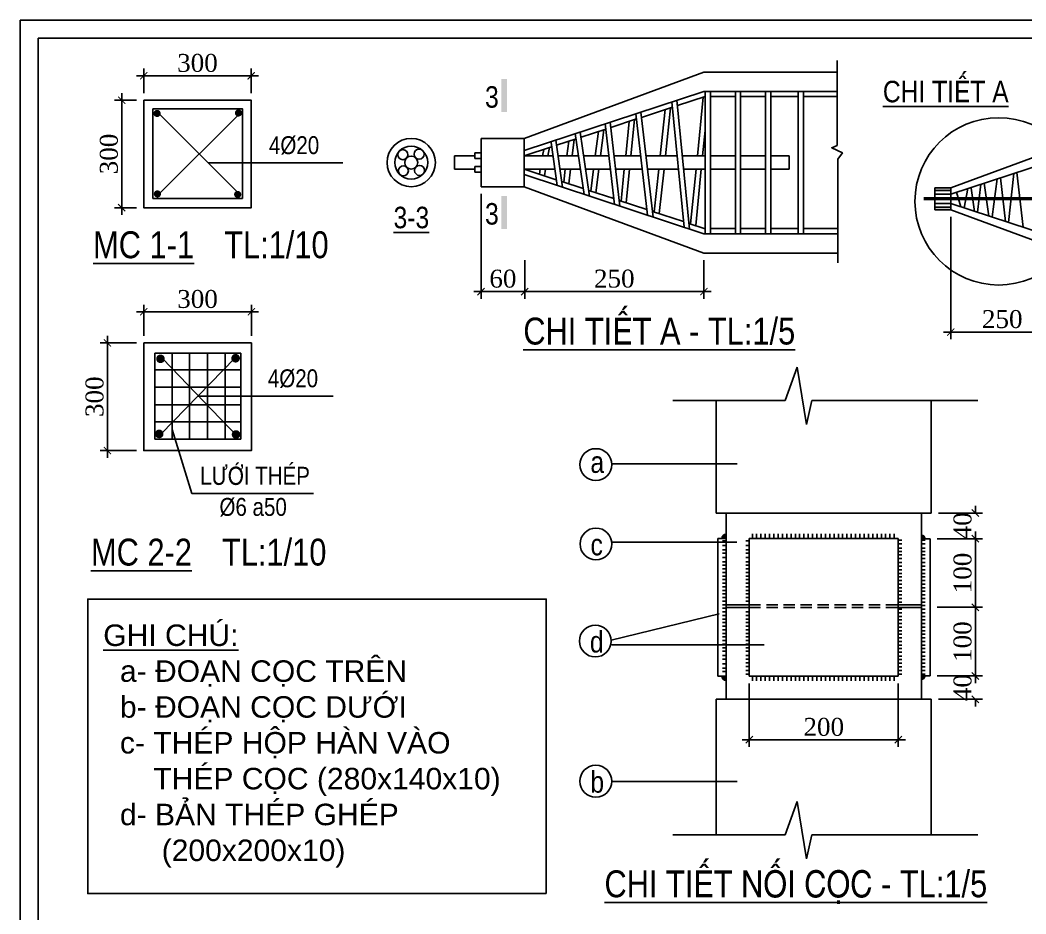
# Model space of a CAD drawing. Extents: x -28764 to 452005, y -12382 to 263221.
# Drawn here: x 207747 to 235799, y 32802 to 57742 of the extents above; entities that cross this region are included whole.
import ezdxf

# ---------------------------------------------------------------- set-up
doc = ezdxf.new("R2010")
doc.units = 0
doc.header["$MEASUREMENT"] = 0
doc.linetypes.add('DASHED2', pattern=[9.525, 6.35, -3.175])
doc.layers.get('0').update_dxf_attribs({"linetype": 'CONTINUOUS'})
doc.layers.get('DEFPOINTS').update_dxf_attribs({"linetype": 'CONTINUOUS'})
for name, color, linetype in [('BAO', 3, 'CONTINUOUS'), ('BAOMANH', 2, 'DASHED2'), ('cot', 8, 'CONTINUOUS'), ('DAI', 4, 'CONTINUOUS'), ('TEXT', 7, 'CONTINUOUS'), ('THEP', 6, 'CONTINUOUS'), ('TUONG', 7, 'CONTINUOUS')]:
    doc.layers.add(name, color=color, linetype=linetype)
doc.styles.add('DIM-NEW', font='')
doc.styles.add('T2', font='')
doc.styles.get('DIM-NEW').set_extended_font_data('VNI-Helve-Condense')
doc.styles.get('T2').set_extended_font_data('VNI-Times')
doc.dimstyles.new('TL10', dxfattribs={"dimtxt": 500, "dimasz": 200, "dimexe": 200, "dimexo": 200, "dimgap": 100, "dimtad": 1, "dimdec": 0, "dimlfac": 0.1, "dimzin": 0, "dimdsep": 46, "dimtxsty": 'T2', "dimblk": 'ARCHTICK', "dimcen": 250, "dimdle": 200, "dimclrd": 1, "dimclre": 1, "dimclrt": 2, "dimadec": 0, "dimazin": 0, "dimtfac": 1, "dimtdec": 0, "dimtix": 1, "dimtofl": 0, "dimtmove": 0, "dimatfit": 0, "dimldrblk": 'ARCHTICK', "dimfxl": 1, "dimtolj": 1, "dimtzin": 0, "dimlwd": -1, "dimlwe": -1, "dimarcsym": 0})

# ---------------------------------------------------------------- blocks, each defined once
blk = doc.blocks.new('_ARCHTICK')
at = {"color": 0, "linetype": 'ByBlock', "const_width": 0.15}
blk.add_lwpolyline([(-0.5, -0.5), (0.5, 0.5)], dxfattribs=at)
blk = doc.blocks.new('*D116')
at = {"layer": 'DEFPOINTS', "color": 0, "transparency": 16777216}
for p in [(233703, 52450), (236576, 51192), (236576, 49036)]:
    blk.add_point(p, dxfattribs=at)
at = {"layer": 'TUONG', "color": 1, "transparency": 16777216}
for p, q in [((233703, 52250), (233703, 48836)), ((236576, 50992), (236576, 48836)), ((233503, 49036), (236776, 49036))]:
    blk.add_line(p, q, dxfattribs=at)
at = {"layer": 'TUONG', "color": 1, "transparency": 16777216, "xscale": 200, "yscale": 200, "zscale": 200, "rotation": 180}
blk.add_blockref('_ARCHTICK', (233703, 49036), dxfattribs=at)
at = {"layer": 'TUONG', "color": 1, "transparency": 16777216, "xscale": 200, "yscale": 200, "zscale": 200}
blk.add_blockref('_ARCHTICK', (236576, 49036), dxfattribs=at)
at = {"layer": 'TUONG', "color": 2, "transparency": 16777216, "insert": (235140, 49396), "char_height": 500, "attachment_point": 5, "style": 'T2'}
blk.add_mtext('\\A1;250', dxfattribs=at)
blk = doc.blocks.new('*D122')
at = {"layer": 'DEFPOINTS', "color": 0, "transparency": 16777216}
for p in [(221821, 51242), (226818, 51242), (221821, 50165)]:
    blk.add_point(p, dxfattribs=at)
at = {"layer": 'TUONG', "color": 1, "transparency": 16777216}
for p, q in [((221821, 51042), (221821, 49965)), ((226818, 51042), (226818, 49965)), ((227018, 50165), (221621, 50165))]:
    blk.add_line(p, q, dxfattribs=at)
at = {"layer": 'TUONG', "color": 1, "transparency": 16777216, "xscale": 200, "yscale": 200, "zscale": 200, "rotation": 180}
blk.add_blockref('_ARCHTICK', (221821, 50165), dxfattribs=at)
at = {"layer": 'TUONG', "color": 1, "transparency": 16777216, "xscale": 200, "yscale": 200, "zscale": 200}
blk.add_blockref('_ARCHTICK', (226818, 50165), dxfattribs=at)
at = {"layer": 'TUONG', "color": 2, "transparency": 16777216, "insert": (224319, 50525), "char_height": 500, "attachment_point": 5, "style": 'T2'}
blk.add_mtext('\\A1;250', dxfattribs=at)
blk = doc.blocks.new('*D123')
at = {"layer": 'DEFPOINTS', "color": 0, "transparency": 16777216}
for p in [(220604, 53093), (221821, 51060), (220604, 50165)]:
    blk.add_point(p, dxfattribs=at)
at = {"layer": 'TUONG', "color": 1, "transparency": 16777216}
for p, q in [((220604, 52893), (220604, 49965)), ((221821, 50860), (221821, 49965)), ((222021, 50165), (220404, 50165))]:
    blk.add_line(p, q, dxfattribs=at)
at = {"layer": 'TUONG', "color": 1, "transparency": 16777216, "xscale": 200, "yscale": 200, "zscale": 200, "rotation": 180}
blk.add_blockref('_ARCHTICK', (220604, 50165), dxfattribs=at)
at = {"layer": 'TUONG', "color": 1, "transparency": 16777216, "xscale": 200, "yscale": 200, "zscale": 200}
blk.add_blockref('_ARCHTICK', (221821, 50165), dxfattribs=at)
at = {"layer": 'TUONG', "color": 2, "transparency": 16777216, "insert": (221212, 50524), "char_height": 500, "attachment_point": 5, "style": 'T2'}
blk.add_mtext('\\A1;60', dxfattribs=at)
blk = doc.blocks.new('*D130')
at = {"layer": 'DEFPOINTS', "color": 0, "transparency": 16777216}
for p in [(228084, 39435), (232240, 39435), (232240, 37662)]:
    blk.add_point(p, dxfattribs=at)
at = {"layer": 'TUONG', "color": 1, "transparency": 16777216}
for p, q in [((228084, 39235), (228084, 37462)), ((232240, 39235), (232240, 37462)), ((227884, 37662), (232440, 37662))]:
    blk.add_line(p, q, dxfattribs=at)
at = {"layer": 'TUONG', "color": 1, "transparency": 16777216, "xscale": 200, "yscale": 200, "zscale": 200, "rotation": 180}
blk.add_blockref('_ARCHTICK', (228084, 37662), dxfattribs=at)
at = {"layer": 'TUONG', "color": 1, "transparency": 16777216, "xscale": 200, "yscale": 200, "zscale": 200}
blk.add_blockref('_ARCHTICK', (232240, 37662), dxfattribs=at)
at = {"layer": 'TUONG', "color": 2, "transparency": 16777216, "insert": (230162, 38017), "char_height": 500, "attachment_point": 5, "style": 'T2'}
blk.add_mtext('\\A1;200', dxfattribs=at)
blk = doc.blocks.new('*D131')
at = {"layer": 'DEFPOINTS', "color": 0, "transparency": 16777216}
for p in [(233128, 43272), (233128, 41357), (234390, 41357)]:
    blk.add_point(p, dxfattribs=at)
at = {"layer": 'TUONG', "color": 1, "transparency": 16777216}
for p, q in [((233328, 43272), (234590, 43272)), ((234390, 43472), (234390, 41157)), ((233328, 41357), (234590, 41357))]:
    blk.add_line(p, q, dxfattribs=at)
at = {"layer": 'TUONG', "color": 1, "transparency": 16777216, "xscale": 200, "yscale": 200, "zscale": 200}
for p, rotation in [((234390, 43272), 90), ((234390, 41357), 270)]:
    blk.add_blockref('_ARCHTICK', p, dxfattribs=dict(at, rotation=rotation))
at = {"layer": 'TUONG', "color": 2, "transparency": 16777216, "insert": (234034, 42314), "char_height": 500, "attachment_point": 5, "rotation": 90, "style": 'T2'}
blk.add_mtext('\\A1;100', dxfattribs=at)
blk = doc.blocks.new('*D132')
at = {"layer": 'DEFPOINTS', "color": 0, "transparency": 16777216}
for p in [(233344, 41357), (233128, 39441), (234390, 39441)]:
    blk.add_point(p, dxfattribs=at)
at = {"layer": 'TUONG', "color": 1, "transparency": 16777216}
for p, q in [((234390, 41557), (234390, 39241)), ((233544, 41357), (234590, 41357)), ((233328, 39441), (234590, 39441))]:
    blk.add_line(p, q, dxfattribs=at)
at = {"layer": 'TUONG', "color": 1, "transparency": 16777216, "xscale": 200, "yscale": 200, "zscale": 200}
for p, rotation in [((234390, 41357), 90), ((234390, 39441), 270)]:
    blk.add_blockref('_ARCHTICK', p, dxfattribs=dict(at, rotation=rotation))
at = {"layer": 'TUONG', "color": 2, "transparency": 16777216, "insert": (234034, 40399), "char_height": 500, "attachment_point": 5, "rotation": 90, "style": 'T2'}
blk.add_mtext('\\A1;100', dxfattribs=at)
blk = doc.blocks.new('*D133')
at = {"layer": 'DEFPOINTS', "color": 0, "transparency": 16777216}
for p in [(233344, 39441), (233160, 38790), (234390, 38790)]:
    blk.add_point(p, dxfattribs=at)
at = {"layer": 'TUONG', "color": 1, "transparency": 16777216}
for p, q in [((234390, 39441), (234390, 39641)), ((233544, 39441), (234590, 39441)), ((233360, 38790), (234590, 38790)), ((234390, 38790), (234390, 38590))]:
    blk.add_line(p, q, dxfattribs=at)
at = {"layer": 'TUONG', "color": 1, "transparency": 16777216, "xscale": 200, "yscale": 200, "zscale": 200}
for p, rotation in [((234390, 39441), 270), ((234390, 38790), 90)]:
    blk.add_blockref('_ARCHTICK', p, dxfattribs=dict(at, rotation=rotation))
at = {"layer": 'TUONG', "color": 2, "transparency": 16777216, "insert": (234034, 39116), "char_height": 500, "attachment_point": 5, "rotation": 90, "style": 'T2'}
blk.add_mtext('\\A1;40', dxfattribs=at)
blk = doc.blocks.new('*D134')
at = {"layer": 'DEFPOINTS', "color": 0, "transparency": 16777216}
for p in [(233160, 43987), (234390, 43987), (233128, 43272)]:
    blk.add_point(p, dxfattribs=at)
at = {"layer": 'TUONG', "color": 1, "transparency": 16777216}
for p, q in [((234390, 43987), (234390, 44187)), ((233360, 43987), (234590, 43987)), ((233328, 43272), (234590, 43272)), ((234390, 43272), (234390, 43072))]:
    blk.add_line(p, q, dxfattribs=at)
at = {"layer": 'TUONG', "color": 1, "transparency": 16777216, "xscale": 200, "yscale": 200, "zscale": 200}
for p, rotation in [((234390, 43987), 270), ((234390, 43272), 90)]:
    blk.add_blockref('_ARCHTICK', p, dxfattribs=dict(at, rotation=rotation))
at = {"layer": 'TUONG', "color": 2, "transparency": 16777216, "insert": (234034, 43630), "char_height": 500, "attachment_point": 5, "rotation": 90, "style": 'T2'}
blk.add_mtext('\\A1;40', dxfattribs=at)
blk = doc.blocks.new('*D135')
at = {"layer": 'DEFPOINTS', "color": 0, "transparency": 16777216}
for p in [(211194, 48734), (210180, 45731), (211194, 45731)]:
    blk.add_point(p, dxfattribs=at)
at = {"layer": 'TUONG', "color": 1, "transparency": 16777216}
for p, q in [((210180, 48934), (210180, 45531)), ((210994, 48734), (209980, 48734)), ((210994, 45731), (209980, 45731))]:
    blk.add_line(p, q, dxfattribs=at)
at = {"layer": 'TUONG', "color": 1, "transparency": 16777216, "xscale": 200, "yscale": 200, "zscale": 200}
for p, rotation in [((210180, 48734), 90), ((210180, 45731), 270)]:
    blk.add_blockref('_ARCHTICK', p, dxfattribs=dict(at, rotation=rotation))
at = {"layer": 'TUONG', "color": 2, "transparency": 16777216, "insert": (209824, 47233), "char_height": 500, "attachment_point": 5, "rotation": 90, "style": 'T2'}
blk.add_mtext('\\A1;300', dxfattribs=at)
blk = doc.blocks.new('*D136')
at = {"layer": 'DEFPOINTS', "color": 0, "transparency": 16777216}
for p in [(211194, 49601), (211194, 48734), (214197, 48734)]:
    blk.add_point(p, dxfattribs=at)
at = {"layer": 'TUONG', "color": 1, "transparency": 16777216}
for p, q in [((211194, 48934), (211194, 49801)), ((214197, 48934), (214197, 49801)), ((214397, 49601), (210994, 49601))]:
    blk.add_line(p, q, dxfattribs=at)
at = {"layer": 'TUONG', "color": 1, "transparency": 16777216, "xscale": 200, "yscale": 200, "zscale": 200, "rotation": 180}
blk.add_blockref('_ARCHTICK', (211194, 49601), dxfattribs=at)
at = {"layer": 'TUONG', "color": 1, "transparency": 16777216, "xscale": 200, "yscale": 200, "zscale": 200}
blk.add_blockref('_ARCHTICK', (214197, 49601), dxfattribs=at)
at = {"layer": 'TUONG', "color": 2, "transparency": 16777216, "insert": (212695, 49957), "char_height": 500, "attachment_point": 5, "style": 'T2'}
blk.add_mtext('\\A1;300', dxfattribs=at)
blk = doc.blocks.new('*D137')
at = {"layer": 'DEFPOINTS', "color": 0, "transparency": 16777216}
for p in [(214191, 56188), (211194, 55507), (214191, 55507)]:
    blk.add_point(p, dxfattribs=at)
at = {"layer": 'TUONG', "color": 1, "transparency": 16777216}
for p, q in [((211194, 55707), (211194, 56388)), ((214191, 55707), (214191, 56388)), ((210994, 56188), (214391, 56188))]:
    blk.add_line(p, q, dxfattribs=at)
at = {"layer": 'TUONG', "color": 1, "transparency": 16777216, "xscale": 200, "yscale": 200, "zscale": 200, "rotation": 180}
blk.add_blockref('_ARCHTICK', (211194, 56188), dxfattribs=at)
at = {"layer": 'TUONG', "color": 1, "transparency": 16777216, "xscale": 200, "yscale": 200, "zscale": 200}
blk.add_blockref('_ARCHTICK', (214191, 56188), dxfattribs=at)
at = {"layer": 'TUONG', "color": 2, "transparency": 16777216, "insert": (212693, 56544), "char_height": 500, "attachment_point": 5, "style": 'T2'}
blk.add_mtext('\\A1;300', dxfattribs=at)
blk = doc.blocks.new('*D138')
at = {"layer": 'DEFPOINTS', "color": 0, "transparency": 16777216}
for p in [(211194, 55507), (210580, 52505), (211194, 52505)]:
    blk.add_point(p, dxfattribs=at)
at = {"layer": 'TUONG', "color": 1, "transparency": 16777216}
for p, q in [((210580, 55707), (210580, 52305)), ((210994, 55507), (210380, 55507)), ((210994, 52505), (210380, 52505))]:
    blk.add_line(p, q, dxfattribs=at)
at = {"layer": 'TUONG', "color": 1, "transparency": 16777216, "xscale": 200, "yscale": 200, "zscale": 200}
for p, rotation in [((210580, 55507), 90), ((210580, 52505), 270)]:
    blk.add_blockref('_ARCHTICK', p, dxfattribs=dict(at, rotation=rotation))
at = {"layer": 'TUONG', "color": 2, "transparency": 16777216, "insert": (210224, 54006), "char_height": 500, "attachment_point": 5, "rotation": 90, "style": 'T2'}
blk.add_mtext('\\A1;300', dxfattribs=at)

msp = doc.modelspace()

# ---------------------------------------------------------------- hatches: boundary and pattern name
at = {"layer": 'THEP', "ltscale": 10}
for points in [[(227318.2, 43274.9), (227437.1, 43274.9), (227437.1, 43393.9, 0.4142136)], [(232885.5, 43390.9, -0.4142136), (233004.5, 43272), (232885.5, 43272)], [(227437.1, 39315.6, -0.4142136), (227318.2, 39434.6), (227437.1, 39434.6)], [(232885.5, 39322.4, 0.4142136), (233004.5, 39441.3), (232885.5, 39441.3)]]:
    msp.add_hatch(color=256, dxfattribs=at).paths.add_polyline_path(points)

# ---------------------------------------------------------------- linework, layer by layer
at = {"layer": 'BAO', "color": 3, "linetype": 'Continuous', "ltscale": 0.5}
for p, q in [((220603.6, 54440.2), (220603.6, 53093.4)), ((220603.6, 54440.2), (221803.6, 54440.2)), ((221803.6, 54440.2), (221803.6, 53093.4)), ((220603.6, 53093.4), (221803.6, 53093.4)), ((233260.1, 52523.1), (233703.3, 52523.1)), ((233260.1, 52450.2), (233703.3, 52450.2))]:
    msp.add_line(p, q, dxfattribs=at)
at = {"layer": 'BAO', "color": 3, "linetype": 'Continuous', "ltscale": 50}
for centre, radius in [((218655.4, 53766.8), 673.4), ((218655.4, 53766.8), 460.5), ((218422.2, 53987), 139.8), ((218655.4, 53766.8), 180.8), ((218875.5, 54000), 139.8), ((218435.2, 53533.7), 139.8), ((218888.5, 53546.7), 139.8)]:
    msp.add_circle(centre, radius, dxfattribs=at)
at = {"layer": 'BAOMANH', "color": 2, "linetype": 'Continuous', "ltscale": 100}
for p, q in [((211617.1, 55137.1), (213815.3, 52927.4)), ((211626.1, 52891.2), (213836.8, 55100.4))]:
    msp.add_line(p, q, dxfattribs=at)
at = {"layer": 'BAOMANH', "color": 2, "linetype": 'Continuous', "ltscale": 50}
msp.add_line((213735, 48306.3), (211685.3, 46195.2), dxfattribs=at)
at = {"layer": 'BAOMANH', "color": 2, "linetype": 'Continuous', "ltscale": 0.5}
for p, q in [((227437.1, 41423.6), (228083.7, 41423.6)), ((227437.1, 41353.6), (228083.7, 41353.6)), ((232239.5, 41423.6), (232886.1, 41423.6)), ((232239.5, 41353.6), (232886.1, 41353.6))]:
    msp.add_line(p, q, dxfattribs=at)
at = {"layer": 'BAOMANH', "color": 2, "linetype": 'DASHED2', "ltscale": 50}
for p, q in [((228083.7, 41423.6), (232239.5, 41423.6)), ((228083.7, 41353.6), (232239.5, 41353.6))]:
    msp.add_line(p, q, dxfattribs=at)
at = {"layer": 'BAOMANH', "color": 2, "linetype": 'Continuous', "ltscale": 50}
msp.add_lwpolyline([(211722.7, 48290.3), (213786.9, 46140.2)], dxfattribs=at)
at = {"layer": 'cot', "lineweight": -2, "ltscale": 10}
for p, q in [((211987.9, 46317.1), (212535.1, 44530.6)), ((224246.9, 45364.8), (227744.4, 45364.8)), ((212535.1, 44530.6), (215927.7, 44530.6)), ((224246.9, 36496.2), (227744.4, 36496.2))]:
    msp.add_line(p, q, dxfattribs=at)
for points in [[(212993.3, 53756.4), (216744, 53756.4)], [(212710.2, 47250.8), (216477.8, 47250.8)], [(227733.3, 43176.3), (224246.9, 43176.3)], [(227247, 41174.1), (224231.1, 40443.6)], [(228499.5, 40305.5), (224246.6, 40305.5)]]:
    msp.add_lwpolyline(points, dxfattribs=at)
at = {"layer": 'DAI', "color": 3, "linetype": 'Continuous', "ltscale": 100}
for p, q in [((226801.8, 55595.5), (226637.6, 53950.9)), ((226854.1, 55753.4), (226854.1, 51780.3)), ((226999.1, 55753.4), (226999.1, 51780.3)), ((227695.8, 55753.4), (227695.8, 51780.3)), ((227840.9, 55753.4), (227840.9, 51780.3)), ((228537.6, 55753.4), (228537.6, 51780.3)), ((228682.6, 55753.4), (228682.6, 51780.3)), ((229447.8, 55753.4), (229447.8, 51780.3)), ((229592.9, 55753.4), (229592.9, 51780.3)), ((225890.5, 55295.6), (225745.9, 53950.9)), ((226266.8, 51961.5), (225923.9, 55459.3)), ((226417.4, 51912), (226065.1, 55505.8)), ((225248.5, 52296.6), (224921.7, 55129.6)), ((225400.2, 52246.7), (225062.4, 55175.8)), ((225739.3, 55245.9), (225600, 53950.9)), ((224323, 52601.1), (224067, 54848.3)), ((224474.7, 52551.2), (224207.7, 54894.6)), ((224735.8, 54915.7), (224636.9, 53950.9)), ((224886.7, 54965.3), (224782.7, 53950.9)), ((223477.8, 52879.2), (223230.8, 54573.2)), ((223631.8, 52828.6), (223370.7, 54619.2)), ((223876.3, 54632.9), (223789.9, 53950.9)), ((224028.8, 54683.1), (223936.1, 53950.9)), ((226854.1, 54659.5), (226783.3, 53950.9)), ((222509.1, 54183), (222467.9, 53950.9)), ((222723.8, 53127.3), (222554.4, 54322.2)), ((222877.5, 53076.8), (222690.5, 54395.4)), ((223047.3, 54360.1), (222997.9, 53950.9)), ((223199.5, 54410.2), (223144, 53950.9)), ((222352.7, 54131.5), (222320.6, 53950.9)), ((222255.3, 53582.8), (222230.4, 53442.4)), ((222402.6, 53582.8), (222369.6, 53396.6)), ((222953.5, 53582.8), (222909.6, 53218.9)), ((223099.6, 53582.8), (223050.1, 53172.7)), ((223743.3, 53582.8), (223665.7, 52970.1)), ((223889.5, 53582.8), (223806.1, 52923.9)), ((224599.1, 53582.8), (224507.9, 52693)), ((224744.9, 53582.8), (224648.9, 52646.6)), ((225560.4, 53582.8), (225432, 52388.9)), ((225706.3, 53582.8), (225572.9, 52342.5)), ((226600.8, 53582.8), (226448.2, 52054.5)), ((226746.6, 53582.8), (226589.3, 52008.1)), ((234996.1, 53309.9), (234862.6, 52255.3)), ((235226.9, 52124.6), (235088.4, 53340.3)), ((235458.9, 53462.2), (235318.6, 52093.6)), ((235727.5, 51959.8), (235550.8, 53492.4)), ((234176.5, 53040.2), (234081.7, 52505.5)), ((234362.8, 52401.8), (234270.1, 53055.6)), ((234547.1, 53162.2), (234452.7, 52379.6)), ((234769.6, 52275), (234636, 53191.4)), ((233983.7, 52533.6), (233863.9, 52937.3))]:
    msp.add_line(p, q, dxfattribs=at)
at = {"layer": 'DAI', "color": 4, "linetype": 'Continuous', "ltscale": 5}
for p, q in [((227337.2, 43207.5), (227437.1, 43207.5)), ((227983.7, 43207.5), (228083.7, 43207.5)), ((232239.5, 43229.1), (232339.5, 43229.1)), ((232886.1, 43229.1), (232986, 43229.1)), ((227337.2, 43083.6), (227437.1, 43083.6)), ((227337.2, 42963.9), (227437.1, 42963.9)), ((227983.7, 43083.6), (228083.7, 43083.6)), ((227983.7, 42963.9), (228083.7, 42963.9)), ((232239.5, 43129.1), (232339.5, 43129.1)), ((232239.5, 43011.6), (232339.5, 43011.6)), ((232886.1, 43129.1), (232986, 43129.1)), ((232886.1, 43011.6), (232986, 43011.6)), ((227337.2, 42864), (227437.1, 42864)), ((227337.2, 42747.7), (227437.1, 42747.7)), ((227983.7, 42864), (228083.7, 42864)), ((227983.7, 42747.7), (228083.7, 42747.7)), ((232239.5, 42911.6), (232339.5, 42911.6)), ((232239.5, 42821.3), (232339.5, 42821.3)), ((232239.5, 42721.3), (232339.5, 42721.3)), ((232886.1, 42911.6), (232986, 42911.6)), ((232886.1, 42821.3), (232986, 42821.3)), ((232886.1, 42721.3), (232986, 42721.3)), ((227337.2, 42628.1), (227437.1, 42628.1)), ((227337.2, 42528.1), (227437.1, 42528.1)), ((227337.2, 42428.2), (227437.1, 42428.2)), ((227983.7, 42628.1), (228083.7, 42628.1)), ((227983.7, 42528.1), (228083.7, 42528.1)), ((227983.7, 42428.2), (228083.7, 42428.2)), ((232239.5, 42603.8), (232339.5, 42603.8)), ((232239.5, 42503.8), (232339.5, 42503.8)), ((232239.5, 42403.9), (232339.5, 42403.9)), ((232886.1, 42603.8), (232986, 42603.8)), ((232886.1, 42503.8), (232986, 42503.8)), ((232886.1, 42403.9), (232986, 42403.9)), ((227337.2, 42328.2), (227437.1, 42328.2)), ((227337.2, 42228.3), (227437.1, 42228.3)), ((227337.2, 42128.3), (227437.1, 42128.3)), ((227983.7, 42328.2), (228083.7, 42328.2)), ((227983.7, 42228.3), (228083.7, 42228.3)), ((227983.7, 42128.3), (228083.7, 42128.3)), ((232239.5, 42303.9), (232339.5, 42303.9)), ((232239.5, 42204), (232339.5, 42204)), ((232239.5, 42104), (232339.5, 42104)), ((232886.1, 42303.9), (232986, 42303.9)), ((232886.1, 42204), (232986, 42204)), ((232886.1, 42104), (232986, 42104)), ((227337.2, 42028.4), (227437.1, 42028.4)), ((227337.2, 41928.4), (227437.1, 41928.4)), ((227337.2, 41828.5), (227437.1, 41828.5)), ((227983.7, 42028.4), (228083.7, 42028.4)), ((227983.7, 41928.4), (228083.7, 41928.4)), ((227983.7, 41828.5), (228083.7, 41828.5)), ((232239.5, 42004.1), (232339.5, 42004.1)), ((232239.5, 41904.1), (232339.5, 41904.1)), ((232239.5, 41804.2), (232339.5, 41804.2)), ((232886.1, 42004.1), (232986, 42004.1)), ((232886.1, 41904.1), (232986, 41904.1)), ((232886.1, 41804.2), (232986, 41804.2)), ((227337.2, 41728.5), (227437.1, 41728.5)), ((227337.2, 41628.6), (227437.1, 41628.6)), ((227337.2, 41528.6), (227437.1, 41528.6)), ((227983.7, 41728.5), (228083.7, 41728.5)), ((227983.7, 41628.6), (228083.7, 41628.6)), ((227983.7, 41528.6), (228083.7, 41528.6)), ((232239.5, 41704.2), (232339.5, 41704.2)), ((232239.5, 41604.3), (232339.5, 41604.3)), ((232886.1, 41704.2), (232986, 41704.2)), ((232886.1, 41604.3), (232986, 41604.3)), ((227337.2, 41428.7), (227437.1, 41428.7)), ((227337.2, 41328.7), (227437.1, 41328.7)), ((232239.5, 41504.3), (232339.5, 41504.3)), ((232239.5, 41307.8), (232339.5, 41307.8)), ((232886.1, 41504.3), (232986, 41504.3)), ((232886.1, 41404.4), (232986, 41404.4)), ((232886.1, 41304.4), (232986, 41304.4)), ((227337.2, 41228.8), (227437.1, 41228.8)), ((227337.2, 41128.8), (227437.1, 41128.8)), ((227337.2, 41028.9), (227437.1, 41028.9)), ((227983.7, 41228.8), (228083.7, 41228.8)), ((227983.7, 41128.8), (228083.7, 41128.8)), ((227983.7, 41028.9), (228083.7, 41028.9)), ((232239.5, 41204.5), (232339.5, 41204.5)), ((232239.5, 41104.5), (232339.5, 41104.5)), ((232239.5, 41004.6), (232339.5, 41004.6)), ((232886.1, 41204.5), (232986, 41204.5)), ((232886.1, 41104.5), (232986, 41104.5)), ((232886.1, 41004.6), (232986, 41004.6)), ((227337.2, 40928.9), (227437.1, 40928.9)), ((227337.2, 40829), (227437.1, 40829)), ((227337.2, 40729), (227437.1, 40729)), ((227983.7, 40928.9), (228083.7, 40928.9)), ((227983.7, 40829), (228083.7, 40829)), ((227983.7, 40729), (228083.7, 40729)), ((232239.5, 40904.6), (232339.5, 40904.6)), ((232239.5, 40804.7), (232339.5, 40804.7)), ((232239.5, 40704.7), (232339.5, 40704.7)), ((232886.1, 40904.6), (232986, 40904.6)), ((232886.1, 40804.7), (232986, 40804.7)), ((232886.1, 40704.7), (232986, 40704.7)), ((227337.2, 40629.1), (227437.1, 40629.1)), ((227337.2, 40529.1), (227437.1, 40529.1)), ((227337.2, 40429.2), (227437.1, 40429.2)), ((227983.7, 40629.1), (228083.7, 40629.1)), ((227983.7, 40529.1), (228083.7, 40529.1)), ((227983.7, 40429.2), (228083.7, 40429.2)), ((232239.5, 40604.8), (232339.5, 40604.8)), ((232239.5, 40504.8), (232339.5, 40504.8)), ((232239.5, 40404.9), (232339.5, 40404.9)), ((232886.1, 40604.8), (232986, 40604.8)), ((232886.1, 40504.8), (232986, 40504.8)), ((232886.1, 40404.9), (232986, 40404.9)), ((227337.2, 40329.2), (227437.1, 40329.2)), ((227337.2, 40229.3), (227437.1, 40229.3)), ((227337.2, 40129.3), (227437.1, 40129.3)), ((227983.7, 40329.2), (228083.7, 40329.2)), ((227983.7, 40229.3), (228083.7, 40229.3)), ((227983.7, 40129.3), (228083.7, 40129.3)), ((232239.5, 40304.9), (232339.5, 40304.9)), ((232239.5, 40205), (232339.5, 40205)), ((232886.1, 40304.9), (232986, 40304.9)), ((232886.1, 40205), (232986, 40205)), ((227337.2, 40009.2), (227437.1, 40009.2)), ((227337.2, 39909.2), (227437.1, 39909.2)), ((227983.7, 40009.2), (228083.7, 40009.2)), ((227983.7, 39909.2), (228083.7, 39909.2)), ((232239.5, 40105), (232339.5, 40105)), ((232239.5, 39996.8), (232339.5, 39996.8)), ((232239.5, 39896.8), (232339.5, 39896.8)), ((232886.1, 40105), (232986, 40105)), ((232886.1, 39996.8), (232986, 39996.8)), ((232886.1, 39896.8), (232986, 39896.8)), ((227337.2, 39781.5), (227437.1, 39781.5)), ((227337.2, 39661.3), (227437.1, 39661.3)), ((227337.2, 39561.4), (227437.1, 39561.4)), ((227983.7, 39809.5), (228083.7, 39809.5)), ((227983.7, 39709.5), (228083.7, 39709.5)), ((227983.7, 39589.4), (228083.7, 39589.4)), ((232239.5, 39797.2), (232339.5, 39797.2)), ((232239.5, 39697.2), (232339.5, 39697.2)), ((232239.5, 39589), (232339.5, 39589)), ((232886.1, 39797.2), (232986, 39797.2)), ((232886.1, 39697.2), (232986, 39697.2)), ((232886.1, 39589), (232986, 39589)), ((227983.7, 39489.4), (228083.7, 39489.4)), ((232239.5, 39489), (232339.5, 39489)), ((232886.1, 39489), (232986, 39489))]:
    msp.add_line(p, q, dxfattribs=at)
at = {"layer": 'DAI', "color": 4, "linetype": 'Continuous', "ltscale": 50}
for p, q in [((228169.6, 43274.9), (228169.6, 43403.8)), ((228289.6, 43274.9), (228289.6, 43403.8)), ((228409.5, 43274.9), (228409.5, 43403.8)), ((228529.5, 43274.9), (228529.5, 43403.8)), ((228649.4, 43274.9), (228649.4, 43403.8)), ((228769.3, 43274.9), (228769.3, 43403.8)), ((228889.3, 43274.9), (228889.3, 43403.8)), ((229009.2, 43274.9), (229009.2, 43403.8)), ((229129.2, 43274.9), (229129.2, 43403.8)), ((229249.1, 43274.9), (229249.1, 43403.8)), ((229369, 43274.9), (229369, 43403.8)), ((229489, 43274.9), (229489, 43403.8)), ((229608.9, 43274.9), (229608.9, 43403.8)), ((229728.9, 43274.9), (229728.9, 43403.8)), ((229848.8, 43274.9), (229848.8, 43403.8)), ((229968.7, 43274.9), (229968.7, 43403.8)), ((230088.7, 43274.9), (230088.7, 43403.8)), ((230208.6, 43274.9), (230208.6, 43403.8)), ((230328.6, 43274.9), (230328.6, 43403.8)), ((230448.5, 43274.9), (230448.5, 43403.8)), ((230568.4, 43274.9), (230568.4, 43403.8)), ((230688.4, 43274.9), (230688.4, 43403.8)), ((230808.3, 43274.9), (230808.3, 43403.8)), ((230928.3, 43274.9), (230928.3, 43403.8)), ((231048.2, 43274.9), (231048.2, 43403.8)), ((231168.1, 43274.9), (231168.1, 43403.8)), ((231288.1, 43274.9), (231288.1, 43403.8)), ((231408, 43274.9), (231408, 43403.8)), ((231528, 43274.9), (231528, 43403.8)), ((231647.9, 43274.9), (231647.9, 43403.8)), ((231767.8, 43274.9), (231767.8, 43403.8)), ((231887.8, 43274.9), (231887.8, 43403.8)), ((232007.7, 43274.9), (232007.7, 43403.8)), ((232127.7, 43274.9), (232127.7, 43403.8)), ((228169.6, 39305.7), (228169.6, 39434.6)), ((228289.6, 39305.7), (228289.6, 39434.6)), ((228409.5, 39305.7), (228409.5, 39434.6)), ((228529.5, 39305.7), (228529.5, 39434.6)), ((228649.4, 39305.7), (228649.4, 39434.6)), ((228769.3, 39305.7), (228769.3, 39434.6)), ((228889.3, 39305.7), (228889.3, 39434.6)), ((229009.2, 39305.7), (229009.2, 39434.6)), ((229129.2, 39305.7), (229129.2, 39434.6)), ((229249.1, 39305.7), (229249.1, 39434.6)), ((229369, 39305.7), (229369, 39434.6)), ((229489, 39305.7), (229489, 39434.6)), ((229608.9, 39305.7), (229608.9, 39434.6)), ((229728.9, 39305.7), (229728.9, 39434.6)), ((229848.8, 39305.7), (229848.8, 39434.6)), ((229968.7, 39305.7), (229968.7, 39434.6)), ((230088.7, 39305.7), (230088.7, 39434.6)), ((230208.6, 39305.7), (230208.6, 39434.6)), ((230328.6, 39305.7), (230328.6, 39434.6)), ((230448.5, 39305.7), (230448.5, 39434.6)), ((230568.4, 39305.7), (230568.4, 39434.6)), ((230688.4, 39305.7), (230688.4, 39434.6)), ((230808.3, 39305.7), (230808.3, 39434.6)), ((230928.3, 39305.7), (230928.3, 39434.6)), ((231048.2, 39305.7), (231048.2, 39434.6)), ((231168.1, 39305.7), (231168.1, 39434.6)), ((231288.1, 39305.7), (231288.1, 39434.6)), ((231408, 39305.7), (231408, 39434.6)), ((231528, 39305.7), (231528, 39434.6)), ((231647.9, 39305.7), (231647.9, 39434.6)), ((231767.8, 39305.7), (231767.8, 39434.6)), ((231887.8, 39305.7), (231887.8, 39434.6)), ((232007.7, 39305.7), (232007.7, 39434.6)), ((232127.7, 39305.7), (232127.7, 39434.6))]:
    msp.add_line(p, q, dxfattribs=at)
at = {"layer": 'DAI', "color": 3, "linetype": 'Continuous', "ltscale": 100}
msp.add_lwpolyline([(211449.3, 55268), (213946.3, 55268), (213946.3, 52766), (211449.3, 52766)], close=True, dxfattribs=at)
at = {"layer": 'DAI', "color": 4, "linetype": 'Continuous', "ltscale": 0.5}
for centre, radius, start, end in [((222470.4, 54313.1), 84.5, 6.16975, 24.58546), ((234224.6, 53050.7), 45.7, 6.16975, 24.58546), ((234037, 52514.3), 45.5, 343.98203, 348.92325), ((234409.9, 52399.3), 47.1, 334.92856, 335.28706)]:
    msp.add_arc(centre, radius, start, end, dxfattribs=at)
at = {"layer": 'DAI', "color": 3, "linetype": 'Continuous', "ltscale": 0.5}
msp.add_arc((234817.5, 52262), 45.5, 338.46664, 351.47546, dxfattribs=at)
at = {"layer": 'DAI', "color": 4, "linetype": 'Continuous', "ltscale": 5}
for centre, start, end in [((227437.1, 43274.9), 90, 180), ((227437.1, 39434.6), 180, 270)]:
    msp.add_arc(centre, 118.9, start, end, dxfattribs=at)
at = {"layer": 'TEXT', "ltscale": 10}
for points in [[(221325.1, 56096.6), (221167.6, 56096.6), (221325.1, 55173.3), (221167.6, 55173.3)], [(221325.1, 52834.6), (221167.6, 52834.6), (221325.1, 51911.4), (221167.6, 51911.4)]]:
    msp.add_trace(points, dxfattribs=at)
at = {"layer": 'THEP', "ltscale": 10}
for p, q in [((226817.6, 55753.4), (221803.6, 54103.5)), ((226854.1, 55612.7), (226079.6, 55357.9)), ((226817.6, 55753.4), (230534.9, 55753.4)), ((226999.1, 55608.3), (227695.8, 55608.3)), ((227840.9, 55608.3), (228537.6, 55608.3)), ((228682.6, 55608.3), (229447.8, 55608.3)), ((229592.9, 55608.3), (230534.9, 55608.3)), ((225938.4, 55311.4), (225079.4, 55028.7)), ((224938.7, 54982.5), (224224.5, 54747.4)), ((223252.1, 54427.5), (222711.2, 54249.5)), ((224083.8, 54701.2), (223391.9, 54473.5)), ((222571.2, 54203.4), (221803.6, 53950.9)), ((219861.3, 53950.9), (220431.1, 53950.9)), ((221803.6, 53950.9), (222607, 53950.9)), ((222753.5, 53950.9), (223321.6, 53950.9)), ((223468.1, 53950.9), (224169.3, 53950.9)), ((224315.2, 53950.9), (225057.7, 53950.9)), ((225203.7, 53950.9), (226071.8, 53950.9)), ((226217.5, 53950.9), (226854.1, 53950.9)), ((226999.1, 53950.9), (227695.8, 53950.9)), ((227840.9, 53950.9), (228537.6, 53950.9)), ((228682.6, 53950.9), (229192.9, 53950.9)), ((229192.9, 53950.9), (229192.9, 53582.8)), ((219861.3, 53582.8), (220431.1, 53582.8)), ((221803.6, 53582.8), (222659.2, 53582.8)), ((221803.6, 53582.8), (222701.1, 53287.5)), ((222805.7, 53582.8), (223375.2, 53582.8)), ((223521.8, 53582.8), (224211.2, 53582.8)), ((224357.2, 53582.8), (225100.1, 53582.8)), ((225246.1, 53582.8), (226107.9, 53582.8)), ((226253.6, 53582.8), (226854.1, 53582.8)), ((226999.1, 53582.8), (227695.8, 53582.8)), ((227840.9, 53582.8), (228537.6, 53582.8)), ((228682.6, 53582.8), (229192.9, 53582.8)), ((236576.4, 53829.9), (233703.3, 52884.5)), ((221803.6, 53430.1), (226817.6, 51780.3)), ((222854.8, 53236.9), (223454.4, 53039.6)), ((223608.4, 52989), (224305, 52759.8)), ((237506.9, 52778.8), (232953.2, 52778.8)), ((233703.3, 52884.5), (233260.1, 52884.5)), ((224456.6, 52709.9), (225230.2, 52455.3)), ((237506.9, 52731.6), (232953.2, 52731.6)), ((233703.3, 52625.9), (233260.1, 52625.9)), ((233703.3, 52625.9), (236576.4, 51680.5)), ((225381.9, 52405.4), (226251.4, 52119.3)), ((226402, 52069.7), (226854.1, 51921)), ((226999.1, 51925.3), (227695.8, 51925.3)), ((227840.9, 51925.3), (228537.6, 51925.3)), ((228682.6, 51925.3), (229447.8, 51925.3)), ((229592.9, 51925.3), (230556.1, 51925.3)), ((226817.6, 51780.3), (230556.1, 51780.3)), ((211500.4, 46045), (211500.4, 48447.4)), ((211500.4, 48447.4), (213902.8, 48447.4)), ((211987.3, 48447.4), (211987.3, 46045)), ((212473.2, 48447.4), (212473.2, 46045)), ((212971.8, 48447.4), (212971.8, 46045)), ((213461.7, 48447.4), (213461.7, 46045)), ((213902.8, 48447.4), (213902.8, 46045)), ((211492.7, 47978.6), (213895.1, 47978.6)), ((211492.7, 47498.2), (213895.1, 47498.2)), ((211492.7, 47002.7), (213895.1, 47002.7)), ((211500.4, 46532.6), (213902.8, 46532.6)), ((213902.8, 46045), (211500.4, 46045))]:
    msp.add_line(p, q, dxfattribs=at)
msp.add_lwpolyline([(208246.7, 57241.8), (208246.7, -1158.2), (291346.7, -1158.2), (291346.7, 57241.8)], close=True, dxfattribs=at)
at = {"layer": 'THEP', "color": 1, "linetype": 'Continuous', "ltscale": 0.5, "const_width": 100.1}
for points in [[(211517, 55137.1, 1), (211617.1, 55137.1, 1)], [(211526, 52891.2, 1), (211626.1, 52891.2, 1)]]:
    msp.add_lwpolyline(points, format="xyb", close=True, dxfattribs=at)
at = {"layer": 'THEP', "ltscale": 10}
for points, const_width in [([(211517, 55137.1, 1), (211617.1, 55137.1, 1)], 100.1), ([(213786.7, 55150.5, 1), (213886.8, 55150.5, 1)], 100.1), ([(211526, 52891.2, 1), (211626.1, 52891.2, 1)], 100.1), ([(213765.2, 52877.4, 1), (213865.3, 52877.4, 1)], 100.1), ([(211602.6, 48290.3, 1), (211722.7, 48290.3, 1)], 120.1), ([(213696.9, 48306.3, 1), (213817, 48306.3, 1)], 120.1), ([(211565.2, 46195.2, 1), (211685.3, 46195.2, 1)], 120.1), ([(213709.2, 46178.6, 1), (213829.3, 46178.6, 1)], 120.1), ([(213709.2, 46178.6, 1), (213829.3, 46178.6, 1)], 120.1)]:
    msp.add_lwpolyline(points, format="xyb", close=True, dxfattribs=dict(at, const_width=const_width))
for points in [[(219861.3, 53950.9), (219861.3, 53582.8)], [(220431.1, 54038.2), (220603.6, 54038.2)], [(220431.1, 54038.2), (220431.1, 53879)], [(220431.1, 53879), (220603.6, 53879)], [(220431.1, 53654.7), (220603.6, 53654.7)], [(220431.1, 53495.5), (220431.1, 53654.7)], [(220431.1, 53495.5), (220603.6, 53495.5)]]:
    msp.add_lwpolyline(points, dxfattribs=at)
msp.add_solid([(232953.2, 52731.6), (237506.9, 52731.6), (232953.2, 52778.8), (237506.9, 52778.8)], dxfattribs=at)
at = {"layer": 'TUONG'}
for p, q in [((226817.6, 56292.1), (221803.6, 54440.2)), ((226817.6, 56292.1), (230534.9, 56292.1)), ((236576.4, 54121.3), (233703.3, 53060.2)), ((226817.6, 51241.6), (221803.6, 53093.4)), ((233260.1, 53060.2), (233260.1, 52450.2)), ((233260.1, 53060.2), (233703.3, 53060.2)), ((233260.1, 52987.3), (233703.3, 52987.3)), ((236576.4, 51389.1), (233703.3, 52450.2)), ((226817.6, 51241.6), (230556.1, 51241.6)), ((229080.6, 47126.6), (229416.8, 48061.4)), ((229416.8, 48061.4), (229678.2, 46453.5)), ((225948.9, 47126.6), (229080.6, 47126.6)), ((227162.8, 43987.3), (227162.8, 47126.6)), ((229678.2, 46453.5), (229827.7, 47126.6)), ((229827.7, 47126.6), (234456.6, 47126.6)), ((233159.8, 43987.3), (233159.8, 47126.6)), ((227162.8, 43987.3), (233159.8, 43987.3)), ((227437.1, 43987.3), (227437.1, 38789.9)), ((232886.1, 43987.3), (232886.1, 38789.9)), ((227203.1, 43274.9), (227203.1, 39434.6)), ((227203.1, 43274.9), (227437.1, 43274.9)), ((228083.7, 43274.9), (232239.5, 43274.9)), ((228083.7, 43274.9), (228083.7, 39434.6)), ((232239.5, 43274.9), (232239.5, 39434.6)), ((232886.1, 43272), (233127.9, 43272)), ((233127.9, 43272), (233127.9, 39441.3)), ((232886.1, 42728), (232886.1, 39389.6)), ((227437.1, 39434.6), (227203.1, 39434.6)), ((228083.7, 39434.6), (232239.5, 39434.6)), ((233127.9, 39441.3), (232886.1, 39441.3)), ((227162.8, 38789.9), (233159.8, 38789.9)), ((227162.8, 35007.7), (227162.8, 38789.9)), ((233159.8, 35007.7), (233159.8, 38789.9)), ((229080.6, 35007.7), (229416.8, 35942.5)), ((229416.8, 35942.5), (229678.2, 34334.6)), ((225948.9, 35007.7), (229080.6, 35007.7)), ((229678.2, 34334.6), (229827.7, 35007.7)), ((229827.7, 35007.7), (234456.6, 35007.7))]:
    msp.add_line(p, q, dxfattribs=at)
for points in [[(207746.7, 57741.8), (207746.7, -1658.2), (291846.7, -1658.2), (291846.7, 57741.8)], [(211193.9, 55507.2), (214191.4, 55507.2), (214191.4, 52504.7), (211193.9, 52504.7)], [(211193.9, 48734.4), (214196.9, 48734.4), (214196.9, 45731.4), (211193.9, 45731.4)], [(222420, 33368.1), (209633.1, 33368.1), (209633.1, 41585.3), (222420, 41585.3)]]:
    msp.add_lwpolyline(points, close=True, dxfattribs=at)
for points in [[(230534.9, 56614.5), (230534.9, 54245.7), (230386.7, 54182.3), (230683.1, 54034.2), (230556.1, 53865), (230556.1, 50967.5)], [(233703.3, 53060.2), (233703.3, 52450.2)]]:
    msp.add_lwpolyline(points, dxfattribs=at)
for centre, radius in [((235038.1, 52684.6), 2334.3), ((223804.5, 45340.3), 443.1), ((223806.7, 43126.1), 443.1), ((223788.9, 40415.6), 443.1), ((223803.9, 36504.2), 443.1)]:
    msp.add_circle(centre, radius, dxfattribs=at)
for points in [[(233260.1, 52987.3), (233703.3, 52987.3), (233260.1, 53060.2), (233703.3, 53060.2)], [(233260.1, 52523.1), (233703.3, 52523.1), (233260.1, 52450.2), (233703.3, 52450.2)]]:
    msp.add_solid(points, dxfattribs=at)

# ---------------------------------------------------------------- texts
at = {"layer": 'TEXT', "ltscale": 10, "style": 'DIM-NEW'}
for p in [(220714.6, 55297.9), (220714.6, 52036)]:
    msp.add_text('3', height=600, dxfattribs=at).set_placement(p)
at = {"layer": 'TEXT', "style": 'DIM-NEW'}
for s, p in [('4%%25420', (214687.2, 54002.3)), ('4%%25420', (214656.6, 47496.7)), ('LÖÔÙI THEÙP', (212769.7, 44776.9)), ('%%2546 a50', (213306.6, 43908.5))]:
    e = msp.add_text(s, height=500, dxfattribs=at)
    e.set_placement(p)
    e.dxf.unprotected_set("ltscale", 0)
for s, p in [('%%UMC 1-1', (209781.4, 51098.2)), ('TL:1/10', (213438, 51098.2)), ('%%UCHI TIEÁT A - TL:1/5', (221781.9, 48689.7)), ('%%UMC 2-2', (209723.6, 42521.8)), ('TL:1/10', (213376.7, 42521.8))]:
    msp.add_text(s, height=750, dxfattribs=at).set_placement(p)
for s, insert, char_height, width, attachment_point in [(' \\LCHI TIEÁT A', (233469.3, 55743.4), 600, 5641.985, 5), ('{\\LCHI TIEÁT NOÁI COÏC - TL:1/5}', (224045.3, 34015.8), 750, 12912.941, 1)]:
    msp.add_mtext(s, dxfattribs=dict(at, insert=insert, char_height=char_height, width=width, attachment_point=attachment_point))
at = {"layer": 'TEXT', "ltscale": 10, "char_height": 600, "attachment_point": 1, "style": 'DIM-NEW'}
for s, insert, width in [('{\\L3-3}', (218162.7, 52533.8), 1871.84), ('a', (223653.6, 45707.7), 870.635), ('c', (223655.8, 43405.7), 870.635), ('d', (223638, 40695.2), 870.635), ('b', (223653, 36783.7), 870.635)]:
    msp.add_mtext(s, dxfattribs=dict(at, insert=insert, width=width))
at = {"layer": 'TEXT', "color": 7, "linetype": 'Continuous', "ltscale": 50, "insert": (210065, 40877.3), "char_height": 600, "width": 16714.028, "attachment_point": 1}
msp.add_mtext('{\\fVNI-Helve|b0|i0|c0|p2;\\LGHI CHUÙ:\\P\\l  a- ÑOAÏN COÏC TREÂN\\P  b- ÑOAÏN COÏC DÖÔÙI\\P  c- THEÙP HOÄP HAØN VAØO \\P      THEÙP COÏC (280x140x10)\\P  d- BAÛN THEÙP GHEÙP \\P       (200x200x10)}', dxfattribs=at)

# ---------------------------------------------------------------- dimensions: what is measured, and where the dimension line sits
at = {"layer": 'TUONG'}
dim = msp.add_linear_dim(base=(214191.4, 56187.8), p1=(211193.9, 55507.2), p2=(214191.4, 55507.2), dimstyle='TL10', dxfattribs=at)
dim.commit()
dim.dimension.update_dxf_attribs({"geometry": '*D137', "text_midpoint": (212692.6, 56543.7)})
dim = msp.add_linear_dim(base=(210580.4, 52504.7), p1=(211193.9, 55507.2), p2=(211193.9, 52504.7), angle=90, dimstyle='TL10', dxfattribs=at)
dim.commit()
dim.dimension.update_dxf_attribs({"geometry": '*D138', "text_midpoint": (210224.5, 54006)})
for base, p1, p2, text, picture, middle in [((220603.6, 50164.9), (221821, 51059.8), (220603.6, 53093.4), '60', '*D123', (221212.3, 50523.8)), ((236576.4, 49036.1), (233703.3, 52450.2), (236576.4, 51192.4), '250', '*D116', (235139.8, 49396.1)), ((221821, 50164.9), (226817.6, 51241.6), (221821, 51241.6), '250', '*D122', (224319.3, 50524.9)), ((211193.9, 49601.5), (214196.9, 48734.4), (211193.9, 48734.4), '300', '*D136', (212695.4, 49957.4)), ((232239.5, 37661.5), (228083.7, 39434.6), (232239.5, 39434.6), '200', '*D130', (230161.6, 38017.5))]:
    dim = msp.add_linear_dim(base=base, p1=p1, p2=p2, text=text, dimstyle='TL10', override={"dimtmove": 1}, dxfattribs=at)
    dim.commit()
    dim.dimension.update_dxf_attribs({"geometry": picture, "text_midpoint": middle})
for base, p1, p2, text, picture, middle in [((210180.1, 45731.4), (211193.9, 48734.4), (211193.9, 45731.4), '300', '*D135', (209824.2, 47232.9)), ((234389.9, 43987.3), (233127.9, 43272), (233159.8, 43987.3), '40', '*D134', (234034, 43629.6)), ((234389.9, 41356.7), (233127.9, 43272), (233127.9, 41356.7), '100', '*D131', (234034, 42314.3)), ((234389.9, 39441.3), (233343.8, 41356.7), (233127.9, 39441.3), '100', '*D132', (234034, 40399)), ((234389.9, 38789.9), (233343.8, 39441.3), (233159.8, 38789.9), '40', '*D133', (234034, 39115.6))]:
    dim = msp.add_linear_dim(base=base, p1=p1, p2=p2, angle=90, text=text, dimstyle='TL10', override={"dimtmove": 1}, dxfattribs=at)
    dim.commit()
    dim.dimension.update_dxf_attribs({"geometry": picture, "text_midpoint": middle})

doc.saveas('drawing.dxf')
